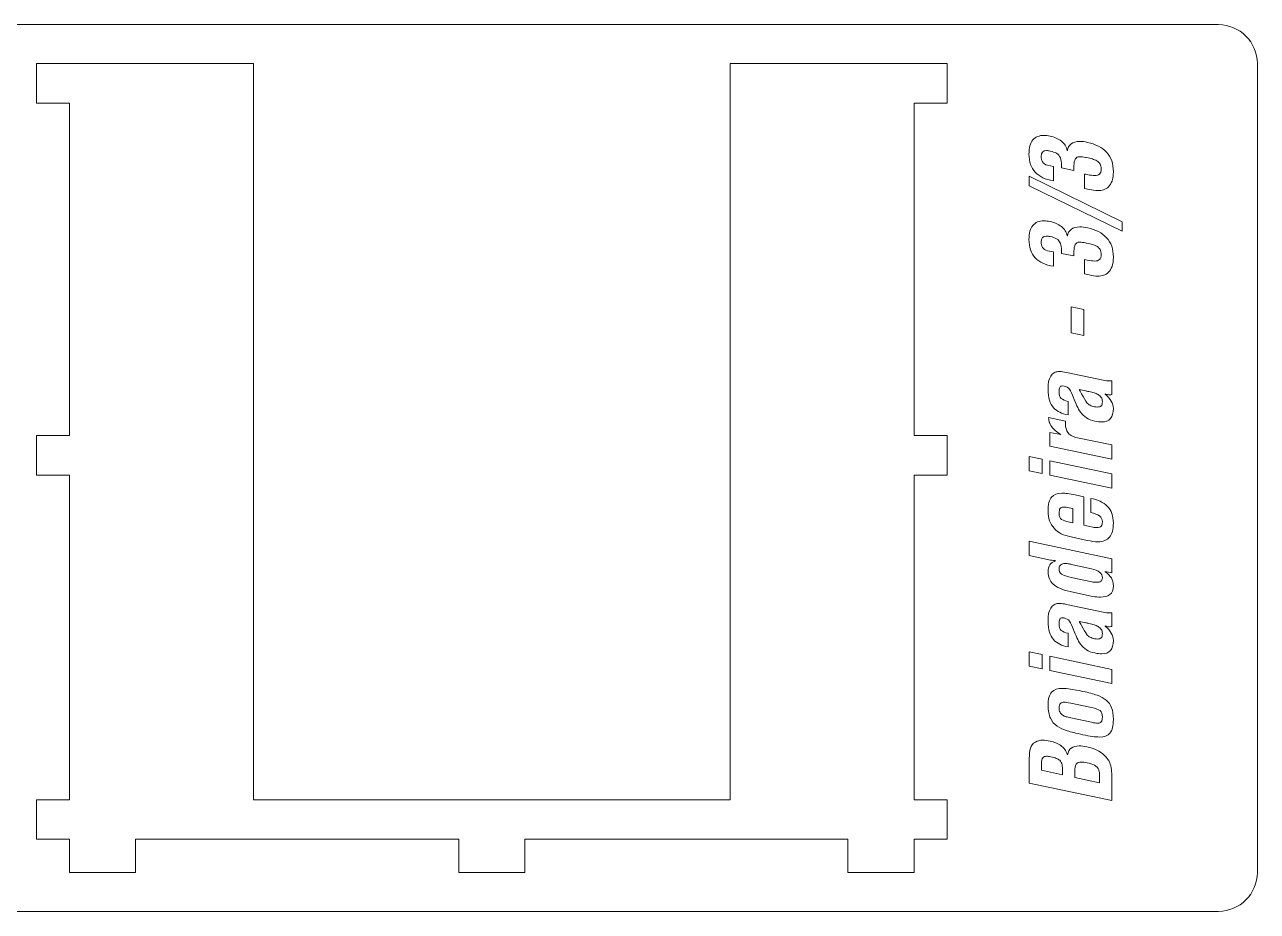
# Model space of a CAD drawing. Header units: centimetres. Extents: x -47.2 to 47.8, y -16.6 to 12.4.
# Drawn here: x 0.27 to 9.77, y 5.57 to 12.4 of the extents above; entities that cross this region are included whole.
import ezdxf

# ---------------------------------------------------------------- set-up
doc = ezdxf.new("R2010")
doc.units = ezdxf.units.CM
doc.header["$MEASUREMENT"] = 0
doc.layers.add('Camada 1', color=7, linetype='Continuous')

msp = doc.modelspace()

# ---------------------------------------------------------------- linework, layer by layer
at = {"layer": 'Camada 1', "color": 6, "lineweight": 9}
msp.add_open_spline([(-8.9276, 12.40298), (-8.9276, 12.40298), (9.4724, 12.40298), (9.4724, 12.40298), (9.4724, 12.40298), (9.6374, 12.40298), (9.7724, 12.26798), (9.7724, 12.10298), (9.7724, 12.10298), (9.7724, 12.10298), (9.7724, 5.87038), (9.7724, 5.87038), (9.7724, 5.87038), (9.7724, 5.70538), (9.6374, 5.57038), (9.4724, 5.57038), (9.4724, 5.57038), (9.4724, 5.57038), (-8.9276, 5.57038), (-8.9276, 5.57038), (-8.9276, 5.57038), (-9.0926, 5.57038), (-9.2276, 5.70538), (-9.2276, 5.87038), (-9.2276, 5.87038), (-9.2276, 5.87038), (-9.2276, 12.10298), (-9.2276, 12.10298), (-9.2276, 12.10298), (-9.2276, 12.26798), (-9.0926, 12.40298), (-8.9276, 12.40298)], degree=3, knots=[0, 0, 0, 0, 0.1111111, 0.1111111, 0.1111111, 0.1111111, 0.2222222, 0.2222222, 0.2222222, 0.2222222, 0.3333333, 0.3333333, 0.3333333, 0.3333333, 0.4444444, 0.4444444, 0.4444444, 0.4444444, 0.5555556, 0.5555556, 0.5555556, 0.5555556, 0.6666667, 0.6666667, 0.6666667, 0.6666667, 0.7777778, 0.7777778, 0.7777778, 0.7777778, 1, 1, 1, 1], dxfattribs=at)
at = {"layer": 'Camada 1', "color": 250, "lineweight": 9}
msp.add_open_spline([(1.12783, 6.1254), (1.12783, 6.1254), (3.61738, 6.1254), (3.61738, 6.1254), (3.61738, 6.1254), (3.61738, 6.1254), (3.61738, 5.87038), (3.61738, 5.87038), (3.61738, 5.87038), (3.61738, 5.87038), (4.12743, 5.87038), (4.12743, 5.87038), (4.12743, 5.87038), (4.12743, 5.87038), (4.12743, 6.1254), (4.12743, 6.1254), (4.12743, 6.1254), (4.12743, 6.1254), (6.61699, 6.1254), (6.61699, 6.1254), (6.61699, 6.1254), (6.61699, 6.1254), (6.61699, 5.87038), (6.61699, 5.87038), (6.61699, 5.87038), (6.61699, 5.87038), (7.12703, 5.87038), (7.12703, 5.87038), (7.12703, 5.87038), (7.12703, 5.87038), (7.12703, 6.1254), (7.12703, 6.1254), (7.12703, 6.1254), (7.12703, 6.1254), (7.38205, 6.1254), (7.38205, 6.1254), (7.38205, 6.1254), (7.38205, 6.1254), (7.38205, 6.42991), (7.38205, 6.42991), (7.38205, 6.42991), (7.38205, 6.42991), (7.12703, 6.42991), (7.12703, 6.42991), (7.12703, 6.42991), (7.12703, 6.42991), (7.12703, 8.93236), (7.12703, 8.93236), (7.12703, 8.93236), (7.12703, 8.93236), (7.38205, 8.93236), (7.38205, 8.93236), (7.38205, 8.93236), (7.38205, 8.93236), (7.38205, 9.23839), (7.38205, 9.23839), (7.38205, 9.23839), (7.38205, 9.23839), (7.12703, 9.23839), (7.12703, 9.23839), (7.12703, 9.23839), (7.12703, 9.23839), (7.12703, 11.79696), (7.12703, 11.79696), (7.12703, 11.79696), (7.12703, 11.79696), (7.38205, 11.79696), (7.38205, 11.79696), (7.38205, 11.79696), (7.38205, 11.79696), (7.38205, 12.10299), (7.38205, 12.10299), (7.38205, 12.10299), (7.38205, 12.10299), (5.70858, 12.10299), (5.70858, 12.10299), (5.70858, 12.10299), (5.70858, 12.10299), (5.70858, 6.42991), (5.70858, 6.42991), (5.70858, 6.42991), (5.70858, 6.42991), (2.03623, 6.42991), (2.03623, 6.42991), (2.03623, 6.42991), (2.03623, 6.42991), (2.03623, 12.10299), (2.03623, 12.10299), (2.03623, 12.10299), (2.03623, 12.10299), (0.36276, 12.10299), (0.36276, 12.10299), (0.36276, 12.10299), (0.36276, 12.10299), (0.36276, 11.79696), (0.36276, 11.79696), (0.36276, 11.79696), (0.36276, 11.79696), (0.61778, 11.79696), (0.61778, 11.79696), (0.61778, 11.79696), (0.61778, 11.79696), (0.61778, 9.23839), (0.61778, 9.23839), (0.61778, 9.23839), (0.61778, 9.23839), (0.36276, 9.23839), (0.36276, 9.23839), (0.36276, 9.23839), (0.36276, 9.23839), (0.36276, 8.93236), (0.36276, 8.93236), (0.36276, 8.93236), (0.36276, 8.93236), (0.61778, 8.93236), (0.61778, 8.93236), (0.61778, 8.93236), (0.61778, 8.93236), (0.61778, 6.42991), (0.61778, 6.42991), (0.61778, 6.42991), (0.61778, 6.42991), (0.36276, 6.42991), (0.36276, 6.42991), (0.36276, 6.42991), (0.36276, 6.42991), (0.36276, 6.1254), (0.36276, 6.1254), (0.36276, 6.1254), (0.36276, 6.1254), (0.61778, 6.1254), (0.61778, 6.1254), (0.61778, 6.1254), (0.61778, 6.1254), (0.61778, 5.87038), (0.61778, 5.87038), (0.61778, 5.87038), (0.61778, 5.87038), (1.12783, 5.87038), (1.12783, 5.87038), (1.12783, 5.87038), (1.12783, 5.87038), (1.12783, 6.1254), (1.12783, 6.1254)], degree=3, knots=[0, 0, 0, 0, 0.027027, 0.027027, 0.027027, 0.027027, 0.0540541, 0.0540541, 0.0540541, 0.0540541, 0.0810811, 0.0810811, 0.0810811, 0.0810811, 0.1081081, 0.1081081, 0.1081081, 0.1081081, 0.1351351, 0.1351351, 0.1351351, 0.1351351, 0.1621622, 0.1621622, 0.1621622, 0.1621622, 0.1891892, 0.1891892, 0.1891892, 0.1891892, 0.2162162, 0.2162162, 0.2162162, 0.2162162, 0.2432432, 0.2432432, 0.2432432, 0.2432432, 0.2702703, 0.2702703, 0.2702703, 0.2702703, 0.2972973, 0.2972973, 0.2972973, 0.2972973, 0.3243243, 0.3243243, 0.3243243, 0.3243243, 0.3513514, 0.3513514, 0.3513514, 0.3513514, 0.3783784, 0.3783784, 0.3783784, 0.3783784, 0.4054054, 0.4054054, 0.4054054, 0.4054054, 0.4324324, 0.4324324, 0.4324324, 0.4324324, 0.4594595, 0.4594595, 0.4594595, 0.4594595, 0.4864865, 0.4864865, 0.4864865, 0.4864865, 0.5135135, 0.5135135, 0.5135135, 0.5135135, 0.5405405, 0.5405405, 0.5405405, 0.5405405, 0.5675676, 0.5675676, 0.5675676, 0.5675676, 0.5945946, 0.5945946, 0.5945946, 0.5945946, 0.6216216, 0.6216216, 0.6216216, 0.6216216, 0.6486486, 0.6486486, 0.6486486, 0.6486486, 0.6756757, 0.6756757, 0.6756757, 0.6756757, 0.7027027, 0.7027027, 0.7027027, 0.7027027, 0.7297297, 0.7297297, 0.7297297, 0.7297297, 0.7567568, 0.7567568, 0.7567568, 0.7567568, 0.7837838, 0.7837838, 0.7837838, 0.7837838, 0.8108108, 0.8108108, 0.8108108, 0.8108108, 0.8378378, 0.8378378, 0.8378378, 0.8378378, 0.8648649, 0.8648649, 0.8648649, 0.8648649, 0.8918919, 0.8918919, 0.8918919, 0.8918919, 0.9189189, 0.9189189, 0.9189189, 0.9189189, 0.9459459, 0.9459459, 0.9459459, 0.9459459, 1, 1, 1, 1], dxfattribs=at)
at = {"layer": 'Camada 1', "color": 5, "lineweight": 9}
for points, knots in [([(8.35698, 11.2799), (8.35698, 11.30643), (8.35853, 11.32816), (8.36164, 11.3451), (8.36164, 11.3451), (8.36474, 11.36203), (8.37166, 11.37388), (8.38238, 11.38066), (8.38238, 11.38066), (8.38746, 11.38404), (8.39536, 11.38574), (8.40609, 11.38574), (8.40609, 11.38574), (8.41738, 11.38574), (8.43177, 11.38376), (8.44927, 11.37981), (8.44927, 11.37981), (8.44927, 11.37981), (8.4535, 11.37896), (8.4535, 11.37896), (8.4535, 11.37896), (8.47326, 11.37501), (8.48906, 11.37134), (8.50092, 11.36796), (8.50092, 11.36796), (8.51277, 11.36457), (8.52406, 11.35977), (8.53478, 11.35356), (8.53478, 11.35356), (8.54551, 11.34736), (8.55397, 11.33917), (8.56018, 11.32901), (8.56018, 11.32901), (8.56639, 11.31885), (8.5695, 11.30615), (8.5695, 11.29091), (8.5695, 11.29091), (8.5695, 11.27228), (8.56498, 11.25916), (8.55595, 11.25154), (8.55595, 11.25154), (8.54692, 11.24392), (8.53422, 11.24011), (8.51785, 11.24011), (8.51785, 11.24011), (8.50656, 11.24011), (8.48793, 11.24265), (8.46197, 11.24773), (8.46197, 11.24773), (8.4535, 11.24942), (8.44588, 11.25084), (8.43911, 11.25196), (8.43911, 11.25196), (8.43911, 11.25196), (8.43911, 11.14105), (8.43911, 11.14105), (8.43911, 11.14105), (8.43911, 11.14105), (8.47636, 11.13343), (8.47636, 11.13343), (8.47636, 11.13343), (8.50063, 11.12722), (8.52237, 11.12412), (8.54156, 11.12412), (8.54156, 11.12412), (8.55793, 11.12412), (8.57317, 11.12637), (8.58728, 11.13089), (8.58728, 11.13089), (8.60139, 11.13541), (8.61409, 11.14303), (8.62538, 11.15375), (8.62538, 11.15375), (8.63667, 11.16447), (8.6457, 11.17929), (8.65247, 11.1982), (8.65247, 11.1982), (8.65924, 11.21711), (8.66263, 11.24068), (8.66263, 11.2689), (8.66263, 11.2689), (8.66263, 11.33212), (8.64541, 11.38235), (8.61098, 11.4196), (8.61098, 11.4196), (8.57655, 11.45686), (8.52716, 11.48226), (8.46282, 11.49581), (8.46282, 11.49581), (8.44137, 11.50089), (8.42189, 11.50343), (8.4044, 11.50343), (8.4044, 11.50343), (8.37561, 11.50343), (8.35317, 11.49708), (8.33709, 11.48437), (8.33709, 11.48437), (8.321, 11.47167), (8.31154, 11.4546), (8.30872, 11.43315), (8.30872, 11.43315), (8.30872, 11.43315), (8.30703, 11.43315), (8.30703, 11.43315), (8.30703, 11.43315), (8.30251, 11.4625), (8.28756, 11.48663), (8.26216, 11.50554), (8.26216, 11.50554), (8.23676, 11.52445), (8.20797, 11.53729), (8.17579, 11.54407), (8.17579, 11.54407), (8.1583, 11.54802), (8.14221, 11.54999), (8.12753, 11.54999), (8.12753, 11.54999), (8.09085, 11.54999), (8.06248, 11.53814), (8.04244, 11.51443), (8.04244, 11.51443), (8.02241, 11.49072), (8.01239, 11.4546), (8.01239, 11.40606), (8.01239, 11.40606), (8.01239, 11.34679), (8.02862, 11.29994), (8.06107, 11.26551), (8.06107, 11.26551), (8.09353, 11.23108), (8.13995, 11.20907), (8.20035, 11.19947), (8.20035, 11.19947), (8.20035, 11.19947), (8.20035, 11.31038), (8.20035, 11.31038), (8.20035, 11.31038), (8.20035, 11.31038), (8.15547, 11.3197), (8.15547, 11.3197), (8.15547, 11.3197), (8.13685, 11.32421), (8.12387, 11.33282), (8.11653, 11.34552), (8.11653, 11.34552), (8.10919, 11.35822), (8.10552, 11.37219), (8.10552, 11.38743), (8.10552, 11.38743), (8.10552, 11.41735), (8.11991, 11.4323), (8.1487, 11.4323), (8.1487, 11.4323), (8.1566, 11.4323), (8.16592, 11.43118), (8.17664, 11.42892), (8.17664, 11.42892), (8.19527, 11.42497), (8.21121, 11.41918), (8.22448, 11.41156), (8.22448, 11.41156), (8.23774, 11.40394), (8.24776, 11.39195), (8.25454, 11.37558), (8.25454, 11.37558), (8.25962, 11.36316), (8.26244, 11.34397), (8.263, 11.318), (8.263, 11.318), (8.263, 11.30954), (8.263, 11.30333), (8.263, 11.29938), (8.263, 11.29938), (8.263, 11.29938), (8.35698, 11.2799), (8.35698, 11.2799)], [0, 0, 0, 0, 0.0222222, 0.0222222, 0.0222222, 0.0222222, 0.0444444, 0.0444444, 0.0444444, 0.0444444, 0.0666667, 0.0666667, 0.0666667, 0.0666667, 0.0888889, 0.0888889, 0.0888889, 0.0888889, 0.1111111, 0.1111111, 0.1111111, 0.1111111, 0.1333333, 0.1333333, 0.1333333, 0.1333333, 0.1555556, 0.1555556, 0.1555556, 0.1555556, 0.1777778, 0.1777778, 0.1777778, 0.1777778, 0.2, 0.2, 0.2, 0.2, 0.2222222, 0.2222222, 0.2222222, 0.2222222, 0.2444444, 0.2444444, 0.2444444, 0.2444444, 0.2666667, 0.2666667, 0.2666667, 0.2666667, 0.2888889, 0.2888889, 0.2888889, 0.2888889, 0.3111111, 0.3111111, 0.3111111, 0.3111111, 0.3333333, 0.3333333, 0.3333333, 0.3333333, 0.3555556, 0.3555556, 0.3555556, 0.3555556, 0.3777778, 0.3777778, 0.3777778, 0.3777778, 0.4, 0.4, 0.4, 0.4, 0.4222222, 0.4222222, 0.4222222, 0.4222222, 0.4444444, 0.4444444, 0.4444444, 0.4444444, 0.4666667, 0.4666667, 0.4666667, 0.4666667, 0.4888889, 0.4888889, 0.4888889, 0.4888889, 0.5111111, 0.5111111, 0.5111111, 0.5111111, 0.5333333, 0.5333333, 0.5333333, 0.5333333, 0.5555556, 0.5555556, 0.5555556, 0.5555556, 0.5777778, 0.5777778, 0.5777778, 0.5777778, 0.6, 0.6, 0.6, 0.6, 0.6222222, 0.6222222, 0.6222222, 0.6222222, 0.6444444, 0.6444444, 0.6444444, 0.6444444, 0.6666667, 0.6666667, 0.6666667, 0.6666667, 0.6888889, 0.6888889, 0.6888889, 0.6888889, 0.7111111, 0.7111111, 0.7111111, 0.7111111, 0.7333333, 0.7333333, 0.7333333, 0.7333333, 0.7555556, 0.7555556, 0.7555556, 0.7555556, 0.7777778, 0.7777778, 0.7777778, 0.7777778, 0.8, 0.8, 0.8, 0.8, 0.8222222, 0.8222222, 0.8222222, 0.8222222, 0.8444444, 0.8444444, 0.8444444, 0.8444444, 0.8666667, 0.8666667, 0.8666667, 0.8666667, 0.8888889, 0.8888889, 0.8888889, 0.8888889, 0.9111111, 0.9111111, 0.9111111, 0.9111111, 0.9333333, 0.9333333, 0.9333333, 0.9333333, 0.9555556, 0.9555556, 0.9555556, 0.9555556, 1, 1, 1, 1]), ([(8.72952, 10.81085), (8.72952, 10.81085), (8.72952, 10.88451), (8.72952, 10.88451), (8.72952, 10.88451), (8.72952, 10.88451), (8.01493, 11.23588), (8.01493, 11.23588), (8.01493, 11.23588), (8.01493, 11.23588), (8.01493, 11.16222), (8.01493, 11.16222), (8.01493, 11.16222), (8.01493, 11.16222), (8.72952, 10.81085), (8.72952, 10.81085)], [0, 0, 0, 0, 0.2, 0.2, 0.2, 0.2, 0.4, 0.4, 0.4, 0.4, 0.6, 0.6, 0.6, 0.6, 1, 1, 1, 1]), ([(8.35698, 10.62119), (8.35698, 10.64772), (8.35853, 10.66945), (8.36164, 10.68639), (8.36164, 10.68639), (8.36474, 10.70332), (8.37166, 10.71517), (8.38238, 10.72195), (8.38238, 10.72195), (8.38746, 10.72533), (8.39536, 10.72703), (8.40609, 10.72703), (8.40609, 10.72703), (8.41738, 10.72703), (8.43177, 10.72505), (8.44927, 10.7211), (8.44927, 10.7211), (8.44927, 10.7211), (8.4535, 10.72025), (8.4535, 10.72025), (8.4535, 10.72025), (8.47326, 10.7163), (8.48906, 10.71263), (8.50092, 10.70925), (8.50092, 10.70925), (8.51277, 10.70586), (8.52406, 10.70106), (8.53478, 10.69485), (8.53478, 10.69485), (8.54551, 10.68865), (8.55397, 10.68046), (8.56018, 10.6703), (8.56018, 10.6703), (8.56639, 10.66014), (8.5695, 10.64744), (8.5695, 10.6322), (8.5695, 10.6322), (8.5695, 10.61357), (8.56498, 10.60045), (8.55595, 10.59283), (8.55595, 10.59283), (8.54692, 10.58521), (8.53422, 10.5814), (8.51785, 10.5814), (8.51785, 10.5814), (8.50656, 10.5814), (8.48793, 10.58394), (8.46197, 10.58902), (8.46197, 10.58902), (8.4535, 10.59071), (8.44588, 10.59213), (8.43911, 10.59325), (8.43911, 10.59325), (8.43911, 10.59325), (8.43911, 10.48234), (8.43911, 10.48234), (8.43911, 10.48234), (8.43911, 10.48234), (8.47636, 10.47472), (8.47636, 10.47472), (8.47636, 10.47472), (8.50063, 10.46851), (8.52237, 10.46541), (8.54156, 10.46541), (8.54156, 10.46541), (8.55793, 10.46541), (8.57317, 10.46766), (8.58728, 10.47218), (8.58728, 10.47218), (8.60139, 10.4767), (8.61409, 10.48432), (8.62538, 10.49504), (8.62538, 10.49504), (8.63667, 10.50576), (8.6457, 10.52058), (8.65247, 10.53949), (8.65247, 10.53949), (8.65924, 10.5584), (8.66263, 10.58197), (8.66263, 10.61019), (8.66263, 10.61019), (8.66263, 10.67341), (8.64541, 10.72364), (8.61098, 10.76089), (8.61098, 10.76089), (8.57655, 10.79815), (8.52716, 10.82355), (8.46282, 10.8371), (8.46282, 10.8371), (8.44137, 10.84218), (8.42189, 10.84472), (8.4044, 10.84472), (8.4044, 10.84472), (8.37561, 10.84472), (8.35317, 10.83837), (8.33709, 10.82566), (8.33709, 10.82566), (8.321, 10.81296), (8.31154, 10.79589), (8.30872, 10.77444), (8.30872, 10.77444), (8.30872, 10.77444), (8.30703, 10.77444), (8.30703, 10.77444), (8.30703, 10.77444), (8.30251, 10.80379), (8.28756, 10.82792), (8.26216, 10.84683), (8.26216, 10.84683), (8.23676, 10.86574), (8.20797, 10.87858), (8.17579, 10.88536), (8.17579, 10.88536), (8.1583, 10.88931), (8.14221, 10.89128), (8.12753, 10.89128), (8.12753, 10.89128), (8.09085, 10.89128), (8.06248, 10.87943), (8.04244, 10.85572), (8.04244, 10.85572), (8.02241, 10.83201), (8.01239, 10.79589), (8.01239, 10.74735), (8.01239, 10.74735), (8.01239, 10.68808), (8.02862, 10.64123), (8.06107, 10.6068), (8.06107, 10.6068), (8.09353, 10.57237), (8.13995, 10.55036), (8.20035, 10.54076), (8.20035, 10.54076), (8.20035, 10.54076), (8.20035, 10.65167), (8.20035, 10.65167), (8.20035, 10.65167), (8.20035, 10.65167), (8.15547, 10.66099), (8.15547, 10.66099), (8.15547, 10.66099), (8.13685, 10.6655), (8.12387, 10.67411), (8.11653, 10.68681), (8.11653, 10.68681), (8.10919, 10.69951), (8.10552, 10.71348), (8.10552, 10.72872), (8.10552, 10.72872), (8.10552, 10.75864), (8.11991, 10.77359), (8.1487, 10.77359), (8.1487, 10.77359), (8.1566, 10.77359), (8.16592, 10.77247), (8.17664, 10.77021), (8.17664, 10.77021), (8.19527, 10.76626), (8.21121, 10.76047), (8.22448, 10.75285), (8.22448, 10.75285), (8.23774, 10.74523), (8.24776, 10.73324), (8.25454, 10.71687), (8.25454, 10.71687), (8.25962, 10.70445), (8.26244, 10.68526), (8.263, 10.65929), (8.263, 10.65929), (8.263, 10.65083), (8.263, 10.64462), (8.263, 10.64067), (8.263, 10.64067), (8.263, 10.64067), (8.35698, 10.62119), (8.35698, 10.62119)], [0, 0, 0, 0, 0.0222222, 0.0222222, 0.0222222, 0.0222222, 0.0444444, 0.0444444, 0.0444444, 0.0444444, 0.0666667, 0.0666667, 0.0666667, 0.0666667, 0.0888889, 0.0888889, 0.0888889, 0.0888889, 0.1111111, 0.1111111, 0.1111111, 0.1111111, 0.1333333, 0.1333333, 0.1333333, 0.1333333, 0.1555556, 0.1555556, 0.1555556, 0.1555556, 0.1777778, 0.1777778, 0.1777778, 0.1777778, 0.2, 0.2, 0.2, 0.2, 0.2222222, 0.2222222, 0.2222222, 0.2222222, 0.2444444, 0.2444444, 0.2444444, 0.2444444, 0.2666667, 0.2666667, 0.2666667, 0.2666667, 0.2888889, 0.2888889, 0.2888889, 0.2888889, 0.3111111, 0.3111111, 0.3111111, 0.3111111, 0.3333333, 0.3333333, 0.3333333, 0.3333333, 0.3555556, 0.3555556, 0.3555556, 0.3555556, 0.3777778, 0.3777778, 0.3777778, 0.3777778, 0.4, 0.4, 0.4, 0.4, 0.4222222, 0.4222222, 0.4222222, 0.4222222, 0.4444444, 0.4444444, 0.4444444, 0.4444444, 0.4666667, 0.4666667, 0.4666667, 0.4666667, 0.4888889, 0.4888889, 0.4888889, 0.4888889, 0.5111111, 0.5111111, 0.5111111, 0.5111111, 0.5333333, 0.5333333, 0.5333333, 0.5333333, 0.5555556, 0.5555556, 0.5555556, 0.5555556, 0.5777778, 0.5777778, 0.5777778, 0.5777778, 0.6, 0.6, 0.6, 0.6, 0.6222222, 0.6222222, 0.6222222, 0.6222222, 0.6444444, 0.6444444, 0.6444444, 0.6444444, 0.6666667, 0.6666667, 0.6666667, 0.6666667, 0.6888889, 0.6888889, 0.6888889, 0.6888889, 0.7111111, 0.7111111, 0.7111111, 0.7111111, 0.7333333, 0.7333333, 0.7333333, 0.7333333, 0.7555556, 0.7555556, 0.7555556, 0.7555556, 0.7777778, 0.7777778, 0.7777778, 0.7777778, 0.8, 0.8, 0.8, 0.8, 0.8222222, 0.8222222, 0.8222222, 0.8222222, 0.8444444, 0.8444444, 0.8444444, 0.8444444, 0.8666667, 0.8666667, 0.8666667, 0.8666667, 0.8888889, 0.8888889, 0.8888889, 0.8888889, 0.9111111, 0.9111111, 0.9111111, 0.9111111, 0.9333333, 0.9333333, 0.9333333, 0.9333333, 0.9555556, 0.9555556, 0.9555556, 0.9555556, 1, 1, 1, 1]), ([(8.43403, 10.20802), (8.43403, 10.20802), (8.33666, 10.22918), (8.33666, 10.22918), (8.33666, 10.22918), (8.33666, 10.22918), (8.33666, 10.02768), (8.33666, 10.02768), (8.33666, 10.02768), (8.33666, 10.02768), (8.43403, 10.00651), (8.43403, 10.00651), (8.43403, 10.00651), (8.43403, 10.00651), (8.43403, 10.20802), (8.43403, 10.20802)], [0, 0, 0, 0, 0.2, 0.2, 0.2, 0.2, 0.4, 0.4, 0.4, 0.4, 0.6, 0.6, 0.6, 0.6, 1, 1, 1, 1]), ([(8.64993, 9.65767), (8.64824, 9.65767), (8.6457, 9.65767), (8.64231, 9.65767), (8.64231, 9.65767), (8.63723, 9.65767), (8.63469, 9.65767), (8.63469, 9.65767), (8.63469, 9.65767), (8.61719, 9.65767), (8.59998, 9.65937), (8.58304, 9.66275), (8.58304, 9.66275), (8.58304, 9.66275), (8.3011, 9.72287), (8.3011, 9.72287), (8.3011, 9.72287), (8.28022, 9.72795), (8.26272, 9.73049), (8.24861, 9.73049), (8.24861, 9.73049), (8.23563, 9.73049), (8.22391, 9.72837), (8.21347, 9.72414), (8.21347, 9.72414), (8.20303, 9.71991), (8.19372, 9.71271), (8.18553, 9.70255), (8.18553, 9.70255), (8.17735, 9.69239), (8.171, 9.67856), (8.16648, 9.66106), (8.16648, 9.66106), (8.16197, 9.64356), (8.15971, 9.62155), (8.15971, 9.59502), (8.15971, 9.59502), (8.15971, 9.56172), (8.16338, 9.53321), (8.17071, 9.50951), (8.17071, 9.50951), (8.17805, 9.4858), (8.18849, 9.46647), (8.20204, 9.45151), (8.20204, 9.45151), (8.21559, 9.43655), (8.23139, 9.4247), (8.24946, 9.41595), (8.24946, 9.41595), (8.26752, 9.4072), (8.28897, 9.40029), (8.3138, 9.39521), (8.3138, 9.39521), (8.3138, 9.39521), (8.3138, 9.50019), (8.3138, 9.50019), (8.3138, 9.50019), (8.2901, 9.50527), (8.2726, 9.51289), (8.26131, 9.52305), (8.26131, 9.52305), (8.25002, 9.53321), (8.24438, 9.54987), (8.24438, 9.57301), (8.24438, 9.57301), (8.24438, 9.58938), (8.24593, 9.60109), (8.24903, 9.60814), (8.24903, 9.60814), (8.25214, 9.6152), (8.25877, 9.61901), (8.26893, 9.61957), (8.26893, 9.61957), (8.28812, 9.61957), (8.30378, 9.61407), (8.31592, 9.60306), (8.31592, 9.60306), (8.32805, 9.59206), (8.33892, 9.57385), (8.34852, 9.54845), (8.34852, 9.54845), (8.34852, 9.54845), (8.3536, 9.53575), (8.3536, 9.53575), (8.3536, 9.53575), (8.36432, 9.5064), (8.37363, 9.48298), (8.38154, 9.46548), (8.38154, 9.46548), (8.38944, 9.44798), (8.39932, 9.43119), (8.41117, 9.4151), (8.41117, 9.4151), (8.42302, 9.39902), (8.43784, 9.38519), (8.45562, 9.37362), (8.45562, 9.37362), (8.4734, 9.36205), (8.49471, 9.35372), (8.51954, 9.34864), (8.51954, 9.34864), (8.53986, 9.34412), (8.55764, 9.34187), (8.57288, 9.34187), (8.57288, 9.34187), (8.63271, 9.34187), (8.66263, 9.37658), (8.66263, 9.44601), (8.66263, 9.44601), (8.66263, 9.46407), (8.65727, 9.4827), (8.64654, 9.50189), (8.64654, 9.50189), (8.63695, 9.51939), (8.62171, 9.53717), (8.60082, 9.55523), (8.60082, 9.55523), (8.60082, 9.55523), (8.60082, 9.55692), (8.60082, 9.55692), (8.60082, 9.55692), (8.61324, 9.55297), (8.62425, 9.55099), (8.63384, 9.55099), (8.63384, 9.55099), (8.63949, 9.55099), (8.64485, 9.55184), (8.64993, 9.55353), (8.64993, 9.55353), (8.64993, 9.55353), (8.64993, 9.65767), (8.64993, 9.65767)], [0, 0, 0, 0, 0.0294118, 0.0294118, 0.0294118, 0.0294118, 0.0588235, 0.0588235, 0.0588235, 0.0588235, 0.0882353, 0.0882353, 0.0882353, 0.0882353, 0.1176471, 0.1176471, 0.1176471, 0.1176471, 0.1470588, 0.1470588, 0.1470588, 0.1470588, 0.1764706, 0.1764706, 0.1764706, 0.1764706, 0.2058824, 0.2058824, 0.2058824, 0.2058824, 0.2352941, 0.2352941, 0.2352941, 0.2352941, 0.2647059, 0.2647059, 0.2647059, 0.2647059, 0.2941176, 0.2941176, 0.2941176, 0.2941176, 0.3235294, 0.3235294, 0.3235294, 0.3235294, 0.3529412, 0.3529412, 0.3529412, 0.3529412, 0.3823529, 0.3823529, 0.3823529, 0.3823529, 0.4117647, 0.4117647, 0.4117647, 0.4117647, 0.4411765, 0.4411765, 0.4411765, 0.4411765, 0.4705882, 0.4705882, 0.4705882, 0.4705882, 0.5, 0.5, 0.5, 0.5, 0.5294118, 0.5294118, 0.5294118, 0.5294118, 0.5588235, 0.5588235, 0.5588235, 0.5588235, 0.5882353, 0.5882353, 0.5882353, 0.5882353, 0.6176471, 0.6176471, 0.6176471, 0.6176471, 0.6470588, 0.6470588, 0.6470588, 0.6470588, 0.6764706, 0.6764706, 0.6764706, 0.6764706, 0.7058824, 0.7058824, 0.7058824, 0.7058824, 0.7352941, 0.7352941, 0.7352941, 0.7352941, 0.7647059, 0.7647059, 0.7647059, 0.7647059, 0.7941176, 0.7941176, 0.7941176, 0.7941176, 0.8235294, 0.8235294, 0.8235294, 0.8235294, 0.8529412, 0.8529412, 0.8529412, 0.8529412, 0.8823529, 0.8823529, 0.8823529, 0.8823529, 0.9117647, 0.9117647, 0.9117647, 0.9117647, 0.9411765, 0.9411765, 0.9411765, 0.9411765, 1, 1, 1, 1]), ([(8.45012, 9.58063), (8.4552, 9.5795), (8.4631, 9.57781), (8.47382, 9.57555), (8.47382, 9.57555), (8.49019, 9.57216), (8.5036, 9.56877), (8.51404, 9.56539), (8.51404, 9.56539), (8.52448, 9.562), (8.53464, 9.55763), (8.54452, 9.55226), (8.54452, 9.55226), (8.5544, 9.5469), (8.56244, 9.53971), (8.56865, 9.53067), (8.56865, 9.53067), (8.57486, 9.52164), (8.57796, 9.51064), (8.57796, 9.49765), (8.57796, 9.49765), (8.57796, 9.48298), (8.57486, 9.4724), (8.56865, 9.4659), (8.56865, 9.4659), (8.56244, 9.45941), (8.55313, 9.45617), (8.54071, 9.45617), (8.54071, 9.45617), (8.53394, 9.45617), (8.52603, 9.45701), (8.517, 9.45871), (8.517, 9.45871), (8.50458, 9.46153), (8.49344, 9.46534), (8.48356, 9.47014), (8.48356, 9.47014), (8.47368, 9.47494), (8.46564, 9.48157), (8.45943, 9.49003), (8.45943, 9.49003), (8.4487, 9.50527), (8.43459, 9.52842), (8.4171, 9.55946), (8.4171, 9.55946), (8.40919, 9.57357), (8.40298, 9.5843), (8.39847, 9.59163), (8.39847, 9.59163), (8.39847, 9.59163), (8.45012, 9.58063), (8.45012, 9.58063)], [0, 0, 0, 0, 0.0714286, 0.0714286, 0.0714286, 0.0714286, 0.1428571, 0.1428571, 0.1428571, 0.1428571, 0.2142857, 0.2142857, 0.2142857, 0.2142857, 0.2857143, 0.2857143, 0.2857143, 0.2857143, 0.3571429, 0.3571429, 0.3571429, 0.3571429, 0.4285714, 0.4285714, 0.4285714, 0.4285714, 0.5, 0.5, 0.5, 0.5, 0.5714286, 0.5714286, 0.5714286, 0.5714286, 0.6428571, 0.6428571, 0.6428571, 0.6428571, 0.7142857, 0.7142857, 0.7142857, 0.7142857, 0.7857143, 0.7857143, 0.7857143, 0.7857143, 0.8571429, 0.8571429, 0.8571429, 0.8571429, 1, 1, 1, 1]), ([(8.17241, 9.26143), (8.17241, 9.26143), (8.17241, 9.1556), (8.17241, 9.1556), (8.17241, 9.1556), (8.17241, 9.1556), (8.64993, 9.054), (8.64993, 9.054), (8.64993, 9.054), (8.64993, 9.054), (8.64993, 9.16407), (8.64993, 9.16407), (8.64993, 9.16407), (8.64993, 9.16407), (8.37392, 9.22249), (8.37392, 9.22249), (8.37392, 9.22249), (8.34513, 9.22926), (8.32453, 9.24168), (8.31211, 9.25974), (8.31211, 9.25974), (8.29969, 9.2778), (8.29348, 9.3001), (8.29348, 9.32663), (8.29348, 9.32663), (8.29348, 9.32832), (8.29348, 9.33199), (8.29348, 9.33763), (8.29348, 9.33763), (8.29405, 9.34215), (8.29433, 9.34582), (8.29433, 9.34864), (8.29433, 9.34864), (8.29433, 9.34864), (8.16394, 9.37658), (8.16394, 9.37658), (8.16394, 9.37658), (8.16394, 9.37658), (8.16394, 9.37235), (8.16394, 9.37235), (8.16394, 9.37235), (8.16451, 9.36106), (8.1662, 9.35033), (8.16902, 9.34017), (8.16902, 9.34017), (8.17184, 9.33001), (8.17862, 9.3176), (8.18934, 9.30292), (8.18934, 9.30292), (8.19611, 9.29276), (8.20486, 9.28317), (8.21559, 9.27413), (8.21559, 9.27413), (8.22631, 9.2651), (8.24014, 9.25551), (8.25708, 9.24535), (8.25708, 9.24535), (8.25708, 9.24535), (8.25708, 9.24365), (8.25708, 9.24365), (8.25708, 9.24365), (8.25708, 9.24365), (8.17241, 9.26143), (8.17241, 9.26143)], [0, 0, 0, 0, 0.0588235, 0.0588235, 0.0588235, 0.0588235, 0.1176471, 0.1176471, 0.1176471, 0.1176471, 0.1764706, 0.1764706, 0.1764706, 0.1764706, 0.2352941, 0.2352941, 0.2352941, 0.2352941, 0.2941176, 0.2941176, 0.2941176, 0.2941176, 0.3529412, 0.3529412, 0.3529412, 0.3529412, 0.4117647, 0.4117647, 0.4117647, 0.4117647, 0.4705882, 0.4705882, 0.4705882, 0.4705882, 0.5294118, 0.5294118, 0.5294118, 0.5294118, 0.5882353, 0.5882353, 0.5882353, 0.5882353, 0.6470588, 0.6470588, 0.6470588, 0.6470588, 0.7058824, 0.7058824, 0.7058824, 0.7058824, 0.7647059, 0.7647059, 0.7647059, 0.7647059, 0.8235294, 0.8235294, 0.8235294, 0.8235294, 0.8823529, 0.8823529, 0.8823529, 0.8823529, 1, 1, 1, 1]), ([(8.11483, 9.054), (8.11483, 9.054), (8.01493, 9.07517), (8.01493, 9.07517), (8.01493, 9.07517), (8.01493, 9.07517), (8.01493, 8.9651), (8.01493, 8.9651), (8.01493, 8.9651), (8.01493, 8.9651), (8.11483, 8.94394), (8.11483, 8.94394), (8.11483, 8.94394), (8.11483, 8.94394), (8.11483, 9.054), (8.11483, 9.054)], [0, 0, 0, 0, 0.2, 0.2, 0.2, 0.2, 0.4, 0.4, 0.4, 0.4, 0.6, 0.6, 0.6, 0.6, 1, 1, 1, 1]), ([(8.64993, 8.94055), (8.64993, 8.94055), (8.17241, 9.04215), (8.17241, 9.04215), (8.17241, 9.04215), (8.17241, 9.04215), (8.17241, 8.93208), (8.17241, 8.93208), (8.17241, 8.93208), (8.17241, 8.93208), (8.64993, 8.83048), (8.64993, 8.83048), (8.64993, 8.83048), (8.64993, 8.83048), (8.64993, 8.94055), (8.64993, 8.94055)], [0, 0, 0, 0, 0.2, 0.2, 0.2, 0.2, 0.4, 0.4, 0.4, 0.4, 0.6, 0.6, 0.6, 0.6, 1, 1, 1, 1]), ([(8.46197, 8.42916), (8.49301, 8.42182), (8.52039, 8.41815), (8.5441, 8.41815), (8.5441, 8.41815), (8.58474, 8.41815), (8.61465, 8.42986), (8.63384, 8.45329), (8.63384, 8.45329), (8.65303, 8.47671), (8.66263, 8.51326), (8.66263, 8.56293), (8.66263, 8.56293), (8.66263, 8.61712), (8.64739, 8.65987), (8.61691, 8.6912), (8.61691, 8.6912), (8.58643, 8.72253), (8.54353, 8.74299), (8.48822, 8.75258), (8.48822, 8.75258), (8.48822, 8.75258), (8.48822, 8.64252), (8.48822, 8.64252), (8.48822, 8.64252), (8.51926, 8.63687), (8.54198, 8.62869), (8.55637, 8.61796), (8.55637, 8.61796), (8.57077, 8.60724), (8.57796, 8.592), (8.57796, 8.57224), (8.57796, 8.57224), (8.57796, 8.55757), (8.57486, 8.54642), (8.56865, 8.5388), (8.56865, 8.5388), (8.56244, 8.53118), (8.55115, 8.52737), (8.53478, 8.52737), (8.53478, 8.52737), (8.52632, 8.52737), (8.51587, 8.5285), (8.50346, 8.53076), (8.50346, 8.53076), (8.50346, 8.53076), (8.43403, 8.54515), (8.43403, 8.54515), (8.43403, 8.54515), (8.43403, 8.54515), (8.43403, 8.76528), (8.43403, 8.76528), (8.43403, 8.76528), (8.43403, 8.76528), (8.36968, 8.77883), (8.36968, 8.77883), (8.36968, 8.77883), (8.32453, 8.78843), (8.2901, 8.79323), (8.26639, 8.79323), (8.26639, 8.79323), (8.23026, 8.79323), (8.20345, 8.78292), (8.18595, 8.76232), (8.18595, 8.76232), (8.16846, 8.74172), (8.15971, 8.70574), (8.15971, 8.65437), (8.15971, 8.65437), (8.15971, 8.60018), (8.17509, 8.55602), (8.20585, 8.52187), (8.20585, 8.52187), (8.23661, 8.48772), (8.28022, 8.46585), (8.33666, 8.45625), (8.33666, 8.45625), (8.33666, 8.45625), (8.46197, 8.42916), (8.46197, 8.42916)], [0, 0, 0, 0, 0.047619, 0.047619, 0.047619, 0.047619, 0.0952381, 0.0952381, 0.0952381, 0.0952381, 0.1428571, 0.1428571, 0.1428571, 0.1428571, 0.1904762, 0.1904762, 0.1904762, 0.1904762, 0.2380952, 0.2380952, 0.2380952, 0.2380952, 0.2857143, 0.2857143, 0.2857143, 0.2857143, 0.3333333, 0.3333333, 0.3333333, 0.3333333, 0.3809524, 0.3809524, 0.3809524, 0.3809524, 0.4285714, 0.4285714, 0.4285714, 0.4285714, 0.4761905, 0.4761905, 0.4761905, 0.4761905, 0.5238095, 0.5238095, 0.5238095, 0.5238095, 0.5714286, 0.5714286, 0.5714286, 0.5714286, 0.6190476, 0.6190476, 0.6190476, 0.6190476, 0.6666667, 0.6666667, 0.6666667, 0.6666667, 0.7142857, 0.7142857, 0.7142857, 0.7142857, 0.7619048, 0.7619048, 0.7619048, 0.7619048, 0.8095238, 0.8095238, 0.8095238, 0.8095238, 0.8571429, 0.8571429, 0.8571429, 0.8571429, 0.9047619, 0.9047619, 0.9047619, 0.9047619, 1, 1, 1, 1]), ([(8.34936, 8.56378), (8.34936, 8.56378), (8.32989, 8.56716), (8.32989, 8.56716), (8.32989, 8.56716), (8.32989, 8.56716), (8.32396, 8.56886), (8.32396, 8.56886), (8.32396, 8.56886), (8.29743, 8.5745), (8.27754, 8.58156), (8.26427, 8.59002), (8.26427, 8.59002), (8.25101, 8.59849), (8.24438, 8.61458), (8.24438, 8.63828), (8.24438, 8.63828), (8.24438, 8.65522), (8.24706, 8.66735), (8.25242, 8.67469), (8.25242, 8.67469), (8.25778, 8.68203), (8.26695, 8.6857), (8.27994, 8.6857), (8.27994, 8.6857), (8.28727, 8.6857), (8.29659, 8.68457), (8.30788, 8.68231), (8.30788, 8.68231), (8.30788, 8.68231), (8.34936, 8.67384), (8.34936, 8.67384), (8.34936, 8.67384), (8.34936, 8.67384), (8.34936, 8.56378), (8.34936, 8.56378)], [0, 0, 0, 0, 0.1, 0.1, 0.1, 0.1, 0.2, 0.2, 0.2, 0.2, 0.3, 0.3, 0.3, 0.3, 0.4, 0.4, 0.4, 0.4, 0.5, 0.5, 0.5, 0.5, 0.6, 0.6, 0.6, 0.6, 0.7, 0.7, 0.7, 0.7, 0.8, 0.8, 0.8, 0.8, 1, 1, 1, 1]), ([(8.64993, 8.17769), (8.64993, 8.17769), (8.64993, 8.28776), (8.64993, 8.28776), (8.64993, 8.28776), (8.64993, 8.28776), (8.01493, 8.42238), (8.01493, 8.42238), (8.01493, 8.42238), (8.01493, 8.42238), (8.01493, 8.31231), (8.01493, 8.31231), (8.01493, 8.31231), (8.01493, 8.31231), (8.17833, 8.2776), (8.17833, 8.2776), (8.17833, 8.2776), (8.19357, 8.27478), (8.20769, 8.27308), (8.22067, 8.27252), (8.22067, 8.27252), (8.22067, 8.27252), (8.22067, 8.27082), (8.22067, 8.27082), (8.22067, 8.27082), (8.19865, 8.26462), (8.18299, 8.25488), (8.17368, 8.24161), (8.17368, 8.24161), (8.16436, 8.22835), (8.15971, 8.20958), (8.15971, 8.18531), (8.15971, 8.18531), (8.16084, 8.14749), (8.17368, 8.11645), (8.19823, 8.09218), (8.19823, 8.09218), (8.22278, 8.06791), (8.26639, 8.04871), (8.32904, 8.0346), (8.32904, 8.0346), (8.32904, 8.0346), (8.50176, 7.99735), (8.50176, 7.99735), (8.50176, 7.99735), (8.52547, 7.9934), (8.54607, 7.99142), (8.56357, 7.99142), (8.56357, 7.99142), (8.59349, 7.99142), (8.61747, 7.99806), (8.63554, 8.01132), (8.63554, 8.01132), (8.6536, 8.02458), (8.66263, 8.04702), (8.66263, 8.07863), (8.66263, 8.07863), (8.6615, 8.10234), (8.65642, 8.12252), (8.64739, 8.13917), (8.64739, 8.13917), (8.63836, 8.15582), (8.62227, 8.17176), (8.59913, 8.187), (8.59913, 8.187), (8.59913, 8.187), (8.59913, 8.1887), (8.59913, 8.1887), (8.59913, 8.1887), (8.59913, 8.1887), (8.64993, 8.17769), (8.64993, 8.17769)], [0, 0, 0, 0, 0.0526316, 0.0526316, 0.0526316, 0.0526316, 0.1052632, 0.1052632, 0.1052632, 0.1052632, 0.1578947, 0.1578947, 0.1578947, 0.1578947, 0.2105263, 0.2105263, 0.2105263, 0.2105263, 0.2631579, 0.2631579, 0.2631579, 0.2631579, 0.3157895, 0.3157895, 0.3157895, 0.3157895, 0.3684211, 0.3684211, 0.3684211, 0.3684211, 0.4210526, 0.4210526, 0.4210526, 0.4210526, 0.4736842, 0.4736842, 0.4736842, 0.4736842, 0.5263158, 0.5263158, 0.5263158, 0.5263158, 0.5789474, 0.5789474, 0.5789474, 0.5789474, 0.6315789, 0.6315789, 0.6315789, 0.6315789, 0.6842105, 0.6842105, 0.6842105, 0.6842105, 0.7368421, 0.7368421, 0.7368421, 0.7368421, 0.7894737, 0.7894737, 0.7894737, 0.7894737, 0.8421053, 0.8421053, 0.8421053, 0.8421053, 0.8947368, 0.8947368, 0.8947368, 0.8947368, 1, 1, 1, 1]), ([(8.4933, 8.21071), (8.54974, 8.19886), (8.57796, 8.17515), (8.57796, 8.13959), (8.57796, 8.13959), (8.57796, 8.12774), (8.57373, 8.11913), (8.56526, 8.11377), (8.56526, 8.11377), (8.5568, 8.10841), (8.54494, 8.10572), (8.5297, 8.10572), (8.5297, 8.10572), (8.51954, 8.10572), (8.50825, 8.10685), (8.49584, 8.10911), (8.49584, 8.10911), (8.49584, 8.10911), (8.33666, 8.14298), (8.33666, 8.14298), (8.33666, 8.14298), (8.33666, 8.14298), (8.31888, 8.14721), (8.31888, 8.14721), (8.31888, 8.14721), (8.29348, 8.15398), (8.27471, 8.16146), (8.26258, 8.16965), (8.26258, 8.16965), (8.25044, 8.17783), (8.24438, 8.19208), (8.24438, 8.2124), (8.24438, 8.2124), (8.24438, 8.22595), (8.24875, 8.23569), (8.2575, 8.24161), (8.2575, 8.24161), (8.26625, 8.24754), (8.27796, 8.2505), (8.29264, 8.2505), (8.29264, 8.2505), (8.30167, 8.2505), (8.31112, 8.24966), (8.321, 8.24796), (8.321, 8.24796), (8.33088, 8.24627), (8.34061, 8.24401), (8.35021, 8.24119), (8.35021, 8.24119), (8.35021, 8.24119), (8.4933, 8.21071), (8.4933, 8.21071)], [0, 0, 0, 0, 0.0714286, 0.0714286, 0.0714286, 0.0714286, 0.1428571, 0.1428571, 0.1428571, 0.1428571, 0.2142857, 0.2142857, 0.2142857, 0.2142857, 0.2857143, 0.2857143, 0.2857143, 0.2857143, 0.3571429, 0.3571429, 0.3571429, 0.3571429, 0.4285714, 0.4285714, 0.4285714, 0.4285714, 0.5, 0.5, 0.5, 0.5, 0.5714286, 0.5714286, 0.5714286, 0.5714286, 0.6428571, 0.6428571, 0.6428571, 0.6428571, 0.7142857, 0.7142857, 0.7142857, 0.7142857, 0.7857143, 0.7857143, 0.7857143, 0.7857143, 0.8571429, 0.8571429, 0.8571429, 0.8571429, 1, 1, 1, 1]), ([(8.64993, 7.87034), (8.64824, 7.87034), (8.6457, 7.87034), (8.64231, 7.87034), (8.64231, 7.87034), (8.63723, 7.87034), (8.63469, 7.87034), (8.63469, 7.87034), (8.63469, 7.87034), (8.61719, 7.87034), (8.59998, 7.87204), (8.58304, 7.87542), (8.58304, 7.87542), (8.58304, 7.87542), (8.3011, 7.93554), (8.3011, 7.93554), (8.3011, 7.93554), (8.28022, 7.94062), (8.26272, 7.94316), (8.24861, 7.94316), (8.24861, 7.94316), (8.23563, 7.94316), (8.22391, 7.94104), (8.21347, 7.93681), (8.21347, 7.93681), (8.20303, 7.93258), (8.19372, 7.92538), (8.18553, 7.91522), (8.18553, 7.91522), (8.17735, 7.90506), (8.171, 7.89123), (8.16648, 7.87373), (8.16648, 7.87373), (8.16197, 7.85623), (8.15971, 7.83422), (8.15971, 7.80769), (8.15971, 7.80769), (8.15971, 7.77439), (8.16338, 7.74588), (8.17071, 7.72218), (8.17071, 7.72218), (8.17805, 7.69847), (8.18849, 7.67914), (8.20204, 7.66418), (8.20204, 7.66418), (8.21559, 7.64922), (8.23139, 7.63737), (8.24946, 7.62862), (8.24946, 7.62862), (8.26752, 7.61987), (8.28897, 7.61296), (8.3138, 7.60788), (8.3138, 7.60788), (8.3138, 7.60788), (8.3138, 7.71286), (8.3138, 7.71286), (8.3138, 7.71286), (8.2901, 7.71794), (8.2726, 7.72556), (8.26131, 7.73572), (8.26131, 7.73572), (8.25002, 7.74588), (8.24438, 7.76254), (8.24438, 7.78568), (8.24438, 7.78568), (8.24438, 7.80205), (8.24593, 7.81376), (8.24903, 7.82081), (8.24903, 7.82081), (8.25214, 7.82787), (8.25877, 7.83168), (8.26893, 7.83224), (8.26893, 7.83224), (8.28812, 7.83224), (8.30378, 7.82674), (8.31592, 7.81573), (8.31592, 7.81573), (8.32805, 7.80473), (8.33892, 7.78652), (8.34852, 7.76112), (8.34852, 7.76112), (8.34852, 7.76112), (8.3536, 7.74842), (8.3536, 7.74842), (8.3536, 7.74842), (8.36432, 7.71907), (8.37363, 7.69565), (8.38154, 7.67815), (8.38154, 7.67815), (8.38944, 7.66065), (8.39932, 7.64386), (8.41117, 7.62777), (8.41117, 7.62777), (8.42302, 7.61169), (8.43784, 7.59786), (8.45562, 7.58629), (8.45562, 7.58629), (8.4734, 7.57472), (8.49471, 7.56639), (8.51954, 7.56131), (8.51954, 7.56131), (8.53986, 7.55679), (8.55764, 7.55454), (8.57288, 7.55454), (8.57288, 7.55454), (8.63271, 7.55454), (8.66263, 7.58925), (8.66263, 7.65868), (8.66263, 7.65868), (8.66263, 7.67674), (8.65727, 7.69537), (8.64654, 7.71456), (8.64654, 7.71456), (8.63695, 7.73206), (8.62171, 7.74984), (8.60082, 7.7679), (8.60082, 7.7679), (8.60082, 7.7679), (8.60082, 7.76959), (8.60082, 7.76959), (8.60082, 7.76959), (8.61324, 7.76564), (8.62425, 7.76366), (8.63384, 7.76366), (8.63384, 7.76366), (8.63949, 7.76366), (8.64485, 7.76451), (8.64993, 7.7662), (8.64993, 7.7662), (8.64993, 7.7662), (8.64993, 7.87034), (8.64993, 7.87034)], [0, 0, 0, 0, 0.0294118, 0.0294118, 0.0294118, 0.0294118, 0.0588235, 0.0588235, 0.0588235, 0.0588235, 0.0882353, 0.0882353, 0.0882353, 0.0882353, 0.1176471, 0.1176471, 0.1176471, 0.1176471, 0.1470588, 0.1470588, 0.1470588, 0.1470588, 0.1764706, 0.1764706, 0.1764706, 0.1764706, 0.2058824, 0.2058824, 0.2058824, 0.2058824, 0.2352941, 0.2352941, 0.2352941, 0.2352941, 0.2647059, 0.2647059, 0.2647059, 0.2647059, 0.2941176, 0.2941176, 0.2941176, 0.2941176, 0.3235294, 0.3235294, 0.3235294, 0.3235294, 0.3529412, 0.3529412, 0.3529412, 0.3529412, 0.3823529, 0.3823529, 0.3823529, 0.3823529, 0.4117647, 0.4117647, 0.4117647, 0.4117647, 0.4411765, 0.4411765, 0.4411765, 0.4411765, 0.4705882, 0.4705882, 0.4705882, 0.4705882, 0.5, 0.5, 0.5, 0.5, 0.5294118, 0.5294118, 0.5294118, 0.5294118, 0.5588235, 0.5588235, 0.5588235, 0.5588235, 0.5882353, 0.5882353, 0.5882353, 0.5882353, 0.6176471, 0.6176471, 0.6176471, 0.6176471, 0.6470588, 0.6470588, 0.6470588, 0.6470588, 0.6764706, 0.6764706, 0.6764706, 0.6764706, 0.7058824, 0.7058824, 0.7058824, 0.7058824, 0.7352941, 0.7352941, 0.7352941, 0.7352941, 0.7647059, 0.7647059, 0.7647059, 0.7647059, 0.7941176, 0.7941176, 0.7941176, 0.7941176, 0.8235294, 0.8235294, 0.8235294, 0.8235294, 0.8529412, 0.8529412, 0.8529412, 0.8529412, 0.8823529, 0.8823529, 0.8823529, 0.8823529, 0.9117647, 0.9117647, 0.9117647, 0.9117647, 0.9411765, 0.9411765, 0.9411765, 0.9411765, 1, 1, 1, 1]), ([(8.45012, 7.7933), (8.4552, 7.79217), (8.4631, 7.79048), (8.47382, 7.78822), (8.47382, 7.78822), (8.49019, 7.78483), (8.5036, 7.78144), (8.51404, 7.77806), (8.51404, 7.77806), (8.52448, 7.77467), (8.53464, 7.7703), (8.54452, 7.76493), (8.54452, 7.76493), (8.5544, 7.75957), (8.56244, 7.75238), (8.56865, 7.74334), (8.56865, 7.74334), (8.57486, 7.73431), (8.57796, 7.72331), (8.57796, 7.71032), (8.57796, 7.71032), (8.57796, 7.69565), (8.57486, 7.68507), (8.56865, 7.67857), (8.56865, 7.67857), (8.56244, 7.67208), (8.55313, 7.66884), (8.54071, 7.66884), (8.54071, 7.66884), (8.53394, 7.66884), (8.52603, 7.66968), (8.517, 7.67138), (8.517, 7.67138), (8.50458, 7.6742), (8.49344, 7.67801), (8.48356, 7.68281), (8.48356, 7.68281), (8.47368, 7.68761), (8.46564, 7.69424), (8.45943, 7.7027), (8.45943, 7.7027), (8.4487, 7.71794), (8.43459, 7.74109), (8.4171, 7.77213), (8.4171, 7.77213), (8.40919, 7.78624), (8.40298, 7.79697), (8.39847, 7.8043), (8.39847, 7.8043), (8.39847, 7.8043), (8.45012, 7.7933), (8.45012, 7.7933)], [0, 0, 0, 0, 0.0714286, 0.0714286, 0.0714286, 0.0714286, 0.1428571, 0.1428571, 0.1428571, 0.1428571, 0.2142857, 0.2142857, 0.2142857, 0.2142857, 0.2857143, 0.2857143, 0.2857143, 0.2857143, 0.3571429, 0.3571429, 0.3571429, 0.3571429, 0.4285714, 0.4285714, 0.4285714, 0.4285714, 0.5, 0.5, 0.5, 0.5, 0.5714286, 0.5714286, 0.5714286, 0.5714286, 0.6428571, 0.6428571, 0.6428571, 0.6428571, 0.7142857, 0.7142857, 0.7142857, 0.7142857, 0.7857143, 0.7857143, 0.7857143, 0.7857143, 0.8571429, 0.8571429, 0.8571429, 0.8571429, 1, 1, 1, 1]), ([(8.11483, 7.54861), (8.11483, 7.54861), (8.01493, 7.56978), (8.01493, 7.56978), (8.01493, 7.56978), (8.01493, 7.56978), (8.01493, 7.45971), (8.01493, 7.45971), (8.01493, 7.45971), (8.01493, 7.45971), (8.11483, 7.43855), (8.11483, 7.43855), (8.11483, 7.43855), (8.11483, 7.43855), (8.11483, 7.54861), (8.11483, 7.54861)], [0, 0, 0, 0, 0.2, 0.2, 0.2, 0.2, 0.4, 0.4, 0.4, 0.4, 0.6, 0.6, 0.6, 0.6, 1, 1, 1, 1]), ([(8.64993, 7.43516), (8.64993, 7.43516), (8.17241, 7.53676), (8.17241, 7.53676), (8.17241, 7.53676), (8.17241, 7.53676), (8.17241, 7.42669), (8.17241, 7.42669), (8.17241, 7.42669), (8.17241, 7.42669), (8.64993, 7.32509), (8.64993, 7.32509), (8.64993, 7.32509), (8.64993, 7.32509), (8.64993, 7.43516), (8.64993, 7.43516)], [0, 0, 0, 0, 0.2, 0.2, 0.2, 0.2, 0.4, 0.4, 0.4, 0.4, 0.6, 0.6, 0.6, 0.6, 1, 1, 1, 1]), ([(8.66263, 7.04992), (8.66263, 7.08548), (8.65811, 7.11511), (8.64908, 7.13882), (8.64908, 7.13882), (8.64005, 7.16253), (8.62622, 7.18214), (8.6076, 7.19766), (8.6076, 7.19766), (8.58897, 7.21319), (8.5654, 7.22603), (8.5369, 7.23619), (8.5369, 7.23619), (8.50839, 7.24635), (8.47213, 7.25594), (8.4281, 7.26498), (8.4281, 7.26498), (8.3869, 7.27344), (8.35501, 7.27951), (8.33243, 7.28318), (8.33243, 7.28318), (8.30985, 7.28685), (8.28925, 7.28868), (8.27062, 7.28868), (8.27062, 7.28868), (8.23337, 7.28868), (8.20557, 7.2788), (8.18722, 7.25905), (8.18722, 7.25905), (8.16888, 7.23929), (8.15971, 7.20514), (8.15971, 7.1566), (8.15971, 7.1566), (8.15971, 7.11653), (8.16578, 7.08365), (8.17791, 7.05796), (8.17791, 7.05796), (8.19005, 7.03228), (8.2074, 7.01196), (8.22998, 6.997), (8.22998, 6.997), (8.25256, 6.98205), (8.27824, 6.97019), (8.30703, 6.96144), (8.30703, 6.96144), (8.33582, 6.95269), (8.37617, 6.94268), (8.4281, 6.93139), (8.4281, 6.93139), (8.48229, 6.91953), (8.52434, 6.91361), (8.55426, 6.91361), (8.55426, 6.91361), (8.59207, 6.91361), (8.61959, 6.92377), (8.63681, 6.94409), (8.63681, 6.94409), (8.65402, 6.96441), (8.66263, 6.99969), (8.66263, 7.04992)], [0, 0, 0, 0, 0.0625, 0.0625, 0.0625, 0.0625, 0.125, 0.125, 0.125, 0.125, 0.1875, 0.1875, 0.1875, 0.1875, 0.25, 0.25, 0.25, 0.25, 0.3125, 0.3125, 0.3125, 0.3125, 0.375, 0.375, 0.375, 0.375, 0.4375, 0.4375, 0.4375, 0.4375, 0.5, 0.5, 0.5, 0.5, 0.5625, 0.5625, 0.5625, 0.5625, 0.625, 0.625, 0.625, 0.625, 0.6875, 0.6875, 0.6875, 0.6875, 0.75, 0.75, 0.75, 0.75, 0.8125, 0.8125, 0.8125, 0.8125, 0.875, 0.875, 0.875, 0.875, 1, 1, 1, 1]), ([(8.33497, 7.06093), (8.32029, 7.06431), (8.30816, 7.06742), (8.29856, 7.07024), (8.29856, 7.07024), (8.28897, 7.07306), (8.28008, 7.07716), (8.27189, 7.08252), (8.27189, 7.08252), (8.26371, 7.08788), (8.25708, 7.09508), (8.252, 7.10411), (8.252, 7.10411), (8.24692, 7.11314), (8.24438, 7.12471), (8.24438, 7.13882), (8.24438, 7.13882), (8.24438, 7.15463), (8.2479, 7.16577), (8.25496, 7.17226), (8.25496, 7.17226), (8.26201, 7.17876), (8.27203, 7.182), (8.28502, 7.182), (8.28502, 7.182), (8.29461, 7.182), (8.31098, 7.17946), (8.33412, 7.17438), (8.33412, 7.17438), (8.33412, 7.17438), (8.33497, 7.17438), (8.33497, 7.17438), (8.33497, 7.17438), (8.33497, 7.17438), (8.49414, 7.14051), (8.49414, 7.14051), (8.49414, 7.14051), (8.52632, 7.13374), (8.54833, 7.12584), (8.56018, 7.11681), (8.56018, 7.11681), (8.57204, 7.10778), (8.57796, 7.09141), (8.57796, 7.0677), (8.57796, 7.0677), (8.57796, 7.0502), (8.575, 7.03793), (8.56907, 7.03087), (8.56907, 7.03087), (8.56315, 7.02382), (8.55397, 7.02029), (8.54156, 7.02029), (8.54156, 7.02029), (8.5314, 7.02029), (8.51559, 7.02255), (8.49414, 7.02706), (8.49414, 7.02706), (8.49414, 7.02706), (8.33497, 7.06093), (8.33497, 7.06093)], [0, 0, 0, 0, 0.0625, 0.0625, 0.0625, 0.0625, 0.125, 0.125, 0.125, 0.125, 0.1875, 0.1875, 0.1875, 0.1875, 0.25, 0.25, 0.25, 0.25, 0.3125, 0.3125, 0.3125, 0.3125, 0.375, 0.375, 0.375, 0.375, 0.4375, 0.4375, 0.4375, 0.4375, 0.5, 0.5, 0.5, 0.5, 0.5625, 0.5625, 0.5625, 0.5625, 0.625, 0.625, 0.625, 0.625, 0.6875, 0.6875, 0.6875, 0.6875, 0.75, 0.75, 0.75, 0.75, 0.8125, 0.8125, 0.8125, 0.8125, 0.875, 0.875, 0.875, 0.875, 1, 1, 1, 1]), ([(8.64993, 6.63251), (8.64993, 6.67484), (8.6409, 6.71012), (8.62284, 6.73834), (8.62284, 6.73834), (8.60477, 6.76657), (8.57571, 6.7914), (8.53563, 6.81285), (8.53563, 6.81285), (8.51418, 6.82301), (8.48822, 6.8312), (8.45774, 6.83741), (8.45774, 6.83741), (8.43572, 6.84249), (8.41625, 6.84503), (8.39932, 6.84503), (8.39932, 6.84503), (8.37392, 6.84503), (8.3536, 6.83952), (8.33836, 6.82852), (8.33836, 6.82852), (8.32312, 6.81751), (8.3138, 6.80015), (8.31042, 6.77644), (8.31042, 6.77644), (8.31042, 6.77644), (8.30872, 6.77729), (8.30872, 6.77729), (8.30872, 6.77729), (8.298, 6.8089), (8.28121, 6.83247), (8.25835, 6.84799), (8.25835, 6.84799), (8.23549, 6.86351), (8.20797, 6.87466), (8.17579, 6.88143), (8.17579, 6.88143), (8.15265, 6.88651), (8.13374, 6.88905), (8.11907, 6.88905), (8.11907, 6.88905), (8.09762, 6.88905), (8.07843, 6.88425), (8.06149, 6.87466), (8.06149, 6.87466), (8.0423, 6.86337), (8.02974, 6.84757), (8.02382, 6.82725), (8.02382, 6.82725), (8.01789, 6.80693), (8.01493, 6.78096), (8.01493, 6.74935), (8.01493, 6.74935), (8.01493, 6.74935), (8.01493, 6.558), (8.01493, 6.558), (8.01493, 6.558), (8.01493, 6.558), (8.64993, 6.42338), (8.64993, 6.42338), (8.64993, 6.42338), (8.64993, 6.42338), (8.64993, 6.63251), (8.64993, 6.63251)], [0, 0, 0, 0, 0.0588235, 0.0588235, 0.0588235, 0.0588235, 0.1176471, 0.1176471, 0.1176471, 0.1176471, 0.1764706, 0.1764706, 0.1764706, 0.1764706, 0.2352941, 0.2352941, 0.2352941, 0.2352941, 0.2941176, 0.2941176, 0.2941176, 0.2941176, 0.3529412, 0.3529412, 0.3529412, 0.3529412, 0.4117647, 0.4117647, 0.4117647, 0.4117647, 0.4705882, 0.4705882, 0.4705882, 0.4705882, 0.5294118, 0.5294118, 0.5294118, 0.5294118, 0.5882353, 0.5882353, 0.5882353, 0.5882353, 0.6470588, 0.6470588, 0.6470588, 0.6470588, 0.7058824, 0.7058824, 0.7058824, 0.7058824, 0.7647059, 0.7647059, 0.7647059, 0.7647059, 0.8235294, 0.8235294, 0.8235294, 0.8235294, 0.8823529, 0.8823529, 0.8823529, 0.8823529, 1, 1, 1, 1]), ([(8.27147, 6.62235), (8.27147, 6.62235), (8.10806, 6.65706), (8.10806, 6.65706), (8.10806, 6.65706), (8.10806, 6.65706), (8.10806, 6.7121), (8.10806, 6.7121), (8.10806, 6.7121), (8.10863, 6.73129), (8.11215, 6.74498), (8.11864, 6.75316), (8.11864, 6.75316), (8.12514, 6.76135), (8.13515, 6.76544), (8.1487, 6.76544), (8.1487, 6.76544), (8.15717, 6.76544), (8.16789, 6.76403), (8.18087, 6.7612), (8.18087, 6.7612), (8.19781, 6.75725), (8.21164, 6.7533), (8.22236, 6.74935), (8.22236, 6.74935), (8.23309, 6.7454), (8.24212, 6.74032), (8.24946, 6.73411), (8.24946, 6.73411), (8.25905, 6.72452), (8.26512, 6.71294), (8.26766, 6.6994), (8.26766, 6.6994), (8.2702, 6.68585), (8.27147, 6.66751), (8.27147, 6.64436), (8.27147, 6.64436), (8.27147, 6.64436), (8.27147, 6.62235), (8.27147, 6.62235)], [0, 0, 0, 0, 0.0909091, 0.0909091, 0.0909091, 0.0909091, 0.1818182, 0.1818182, 0.1818182, 0.1818182, 0.2727273, 0.2727273, 0.2727273, 0.2727273, 0.3636364, 0.3636364, 0.3636364, 0.3636364, 0.4545455, 0.4545455, 0.4545455, 0.4545455, 0.5454545, 0.5454545, 0.5454545, 0.5454545, 0.6363636, 0.6363636, 0.6363636, 0.6363636, 0.7272727, 0.7272727, 0.7272727, 0.7272727, 0.8181818, 0.8181818, 0.8181818, 0.8181818, 1, 1, 1, 1]), ([(8.5568, 6.56139), (8.5568, 6.56139), (8.3646, 6.60288), (8.3646, 6.60288), (8.3646, 6.60288), (8.3646, 6.60288), (8.3646, 6.6486), (8.3646, 6.6486), (8.3646, 6.6486), (8.3646, 6.67513), (8.36855, 6.69375), (8.37646, 6.70448), (8.37646, 6.70448), (8.38436, 6.7152), (8.39762, 6.72056), (8.41625, 6.72056), (8.41625, 6.72056), (8.42754, 6.72056), (8.44278, 6.71859), (8.46197, 6.71464), (8.46197, 6.71464), (8.48285, 6.71069), (8.5012, 6.70448), (8.517, 6.69601), (8.517, 6.69601), (8.53281, 6.68754), (8.54381, 6.67541), (8.55002, 6.6596), (8.55002, 6.6596), (8.55285, 6.65227), (8.55468, 6.64394), (8.55553, 6.63463), (8.55553, 6.63463), (8.55637, 6.62531), (8.5568, 6.60937), (8.5568, 6.58679), (8.5568, 6.58679), (8.5568, 6.58679), (8.5568, 6.56139), (8.5568, 6.56139)], [0, 0, 0, 0, 0.0909091, 0.0909091, 0.0909091, 0.0909091, 0.1818182, 0.1818182, 0.1818182, 0.1818182, 0.2727273, 0.2727273, 0.2727273, 0.2727273, 0.3636364, 0.3636364, 0.3636364, 0.3636364, 0.4545455, 0.4545455, 0.4545455, 0.4545455, 0.5454545, 0.5454545, 0.5454545, 0.5454545, 0.6363636, 0.6363636, 0.6363636, 0.6363636, 0.7272727, 0.7272727, 0.7272727, 0.7272727, 0.8181818, 0.8181818, 0.8181818, 0.8181818, 1, 1, 1, 1])]:
    msp.add_open_spline(points, degree=3, knots=knots, dxfattribs=at)

doc.saveas('drawing.dxf')
